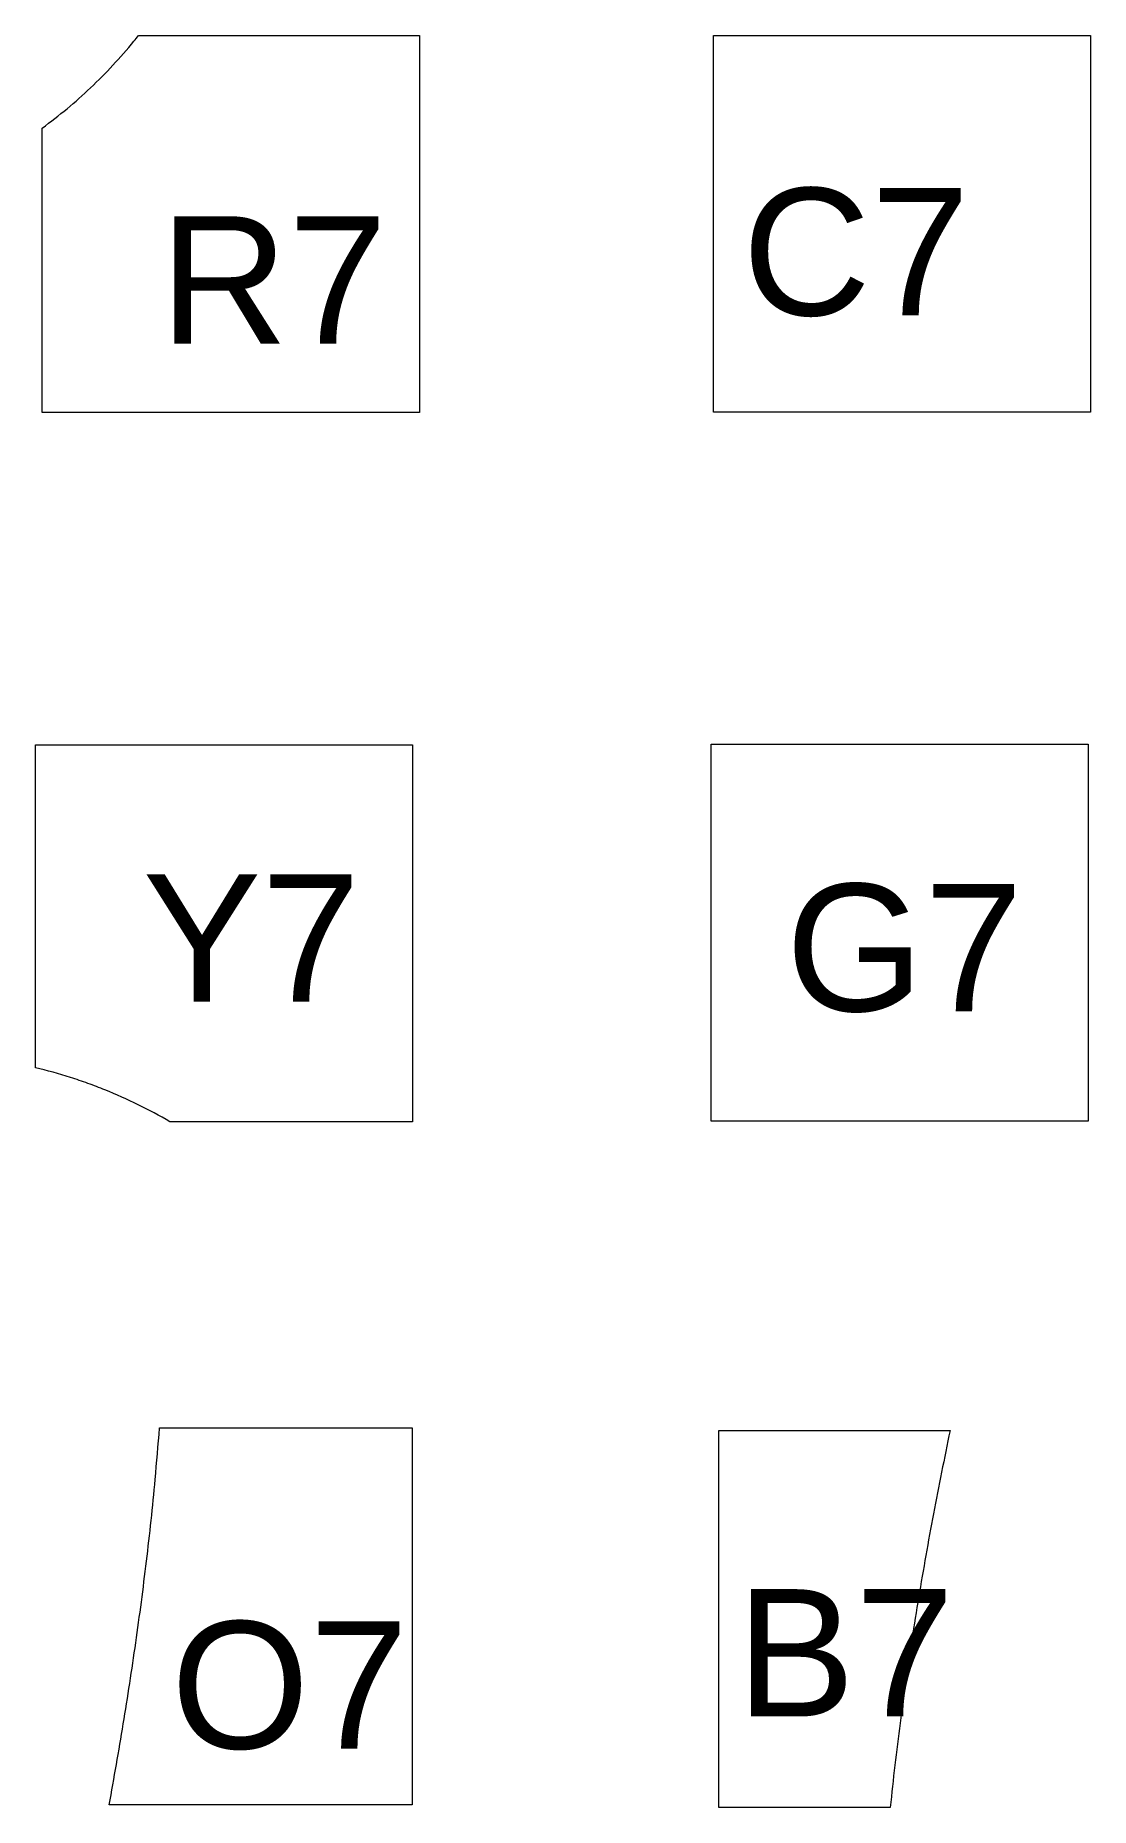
# Model space of a CAD drawing. Header units: inches. Extents: x 1.3 to 9.6, y 1.6 to 15.5.
import ezdxf

# ---------------------------------------------------------------- set-up
doc = ezdxf.new("R2010")
doc.units = ezdxf.units.IN
doc.header["$LTSCALE"] = 0.03937
doc.header["$MEASUREMENT"] = 0
doc.layers.add('CUT', color=7, linetype='Continuous')
doc.layers.add('DISPLAY', color=7, linetype='Continuous')

msp = doc.modelspace()

# ---------------------------------------------------------------- linework, layer by layer
at = {"layer": 'CUT', "color": 255, "lineweight": 15}
for p, q in [((2.079, 15.514), (4.284, 15.514)), ((4.284, 15.514), (4.284, 12.554)), ((6.592, 12.555), (6.592, 15.515)), ((6.592, 15.515), (9.552, 15.515)), ((9.552, 15.515), (9.552, 12.555)), ((1.324, 12.554), (1.324, 14.787)), ((4.284, 12.554), (1.324, 12.554)), ((9.552, 12.555), (6.592, 12.555)), ((1.27, 7.408), (1.27, 9.944)), ((1.27, 9.944), (4.23, 9.944)), ((4.23, 9.944), (4.23, 6.984)), ((6.574, 6.988), (6.574, 9.948)), ((6.574, 9.948), (9.534, 9.948)), ((9.534, 9.948), (9.534, 6.988)), ((4.23, 6.984), (2.326, 6.984)), ((9.534, 6.988), (6.574, 6.988)), ((2.244, 4.58), (4.227, 4.58)), ((4.227, 4.58), (4.227, 1.62)), ((6.635, 1.599), (6.635, 4.559)), ((6.635, 4.559), (8.449, 4.559)), ((4.227, 1.62), (1.849, 1.62)), ((7.98, 1.599), (6.635, 1.599))]:
    msp.add_line(p, q, dxfattribs=at)
for points, knots in [([(1.324, 14.787), (1.39, 14.837), (1.52, 14.937), (1.705, 15.102), (1.88, 15.279), (2.003, 15.419), (2.067, 15.499), (2.079, 15.514)], [0, 0, 0, 0, 0.234441, 0.468881, 0.706982, 0.945081, 1, 1, 1, 1]), ([(2.326, 6.984), (2.163, 7.079), (1.993, 7.163), (1.771, 7.252), (1.727, 7.269), (1.637, 7.302), (1.591, 7.317), (1.454, 7.361), (1.362, 7.386), (1.27, 7.408)], [0, 0, 0, 0, 0.5, 0.5, 0.625, 0.625, 0.75, 0.75, 1, 1, 1, 1]), ([(1.849, 1.62), (1.887, 1.831), (1.962, 2.255), (2.06, 2.893), (2.144, 3.533), (2.205, 4.095), (2.233, 4.445), (2.244, 4.58)], [0, 0, 0, 0, 0.21584, 0.431678, 0.647911, 0.864138, 1, 1, 1, 1]), ([(8.449, 4.559), (8.405, 4.341), (8.316, 3.907), (8.201, 3.251), (8.099, 2.593), (8.027, 2.041), (7.991, 1.71), (7.98, 1.599)], [0, 0, 0, 0, 0.221898, 0.443795, 0.666122, 0.888445, 1, 1, 1, 1])]:
    msp.add_open_spline(points, degree=3, knots=knots, dxfattribs=at)

# ---------------------------------------------------------------- texts
at = {"layer": 'DISPLAY', "char_height": 1, "attachment_point": 7, "line_spacing_factor": 0.963855}
for s, insert, width in [('\\fArial;C7', (6.818, 13.302), 2.6506), ('\\fArial;R7\\P', (2.245, 13.094), 2.60241), ('\\fArial;Y7', (2.111, 7.927), 2.63253), ('\\fArial;G7', (7.159, 7.838), 2.72892), ('\\fArial;B7', (6.773, 2.314), 2.53614), ('\\fArial;O7', (2.334, 2.047), 2.72892)]:
    msp.add_mtext(s, dxfattribs=dict(at, insert=insert, width=width))

doc.saveas('drawing.dxf')
